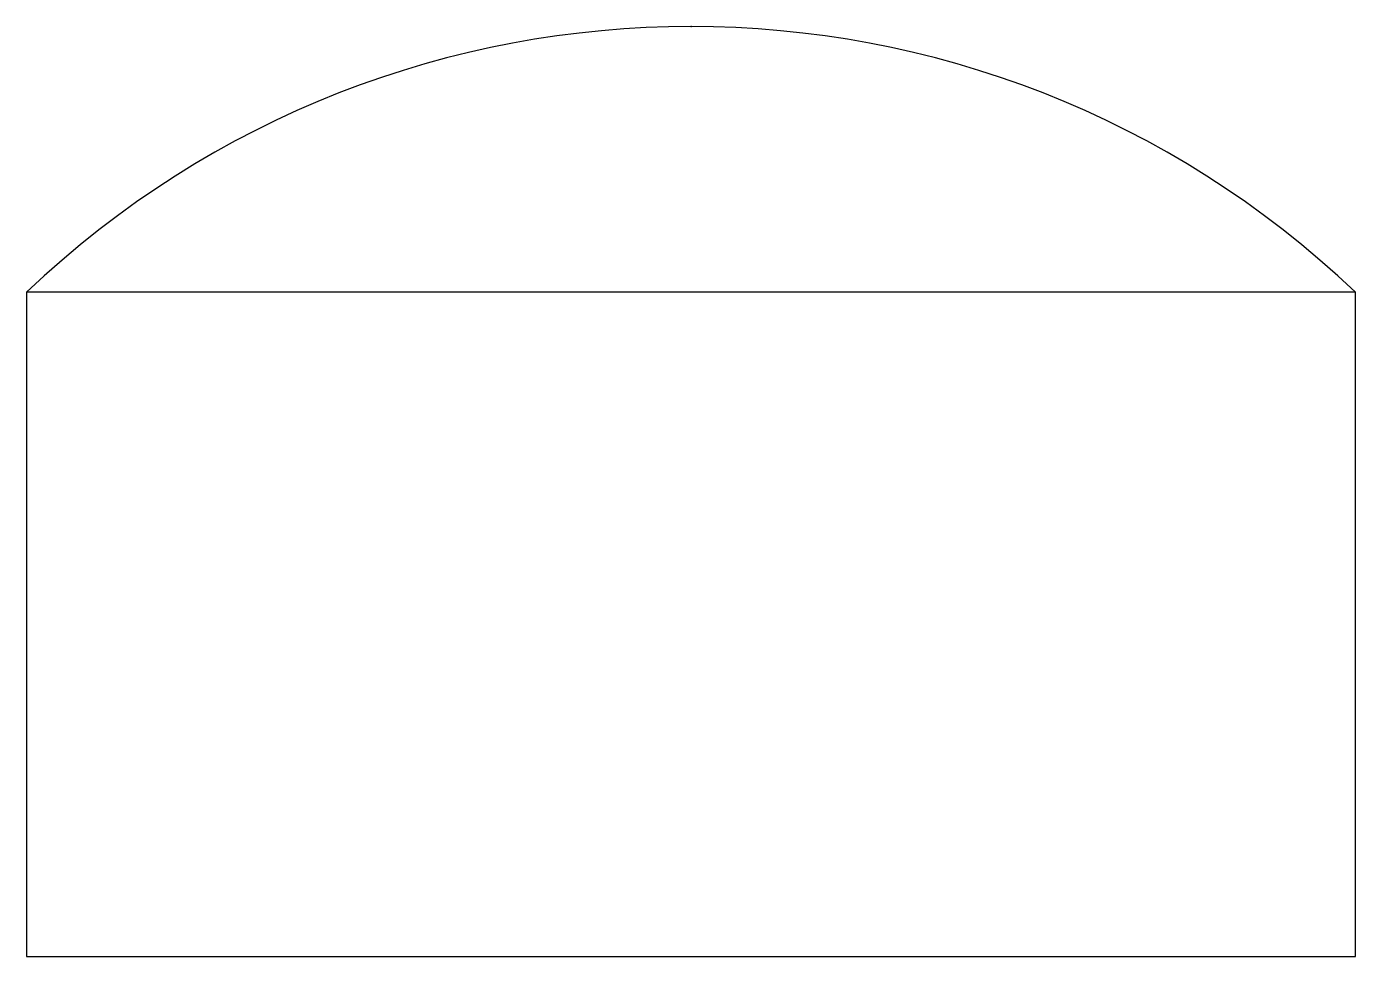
# Model space of a CAD drawing. Header units: millimetres. Extents: x 50 to 150, y 50 to 120.
import ezdxf

# ---------------------------------------------------------------- set-up
doc = ezdxf.new("R2010")
doc.units = ezdxf.units.MM

msp = doc.modelspace()

# ---------------------------------------------------------------- linework, layer by layer
for p, q in [((150, 100), (50, 100)), ((50, 100), (50, 50)), ((150, 50), (150, 100)), ((50, 50), (150, 50))]:
    msp.add_line(p, q)
msp.add_arc((100, 47.5), 72.5, 46.3972, 133.6028)
msp.add_point((100, 120))

doc.saveas('drawing.dxf')
